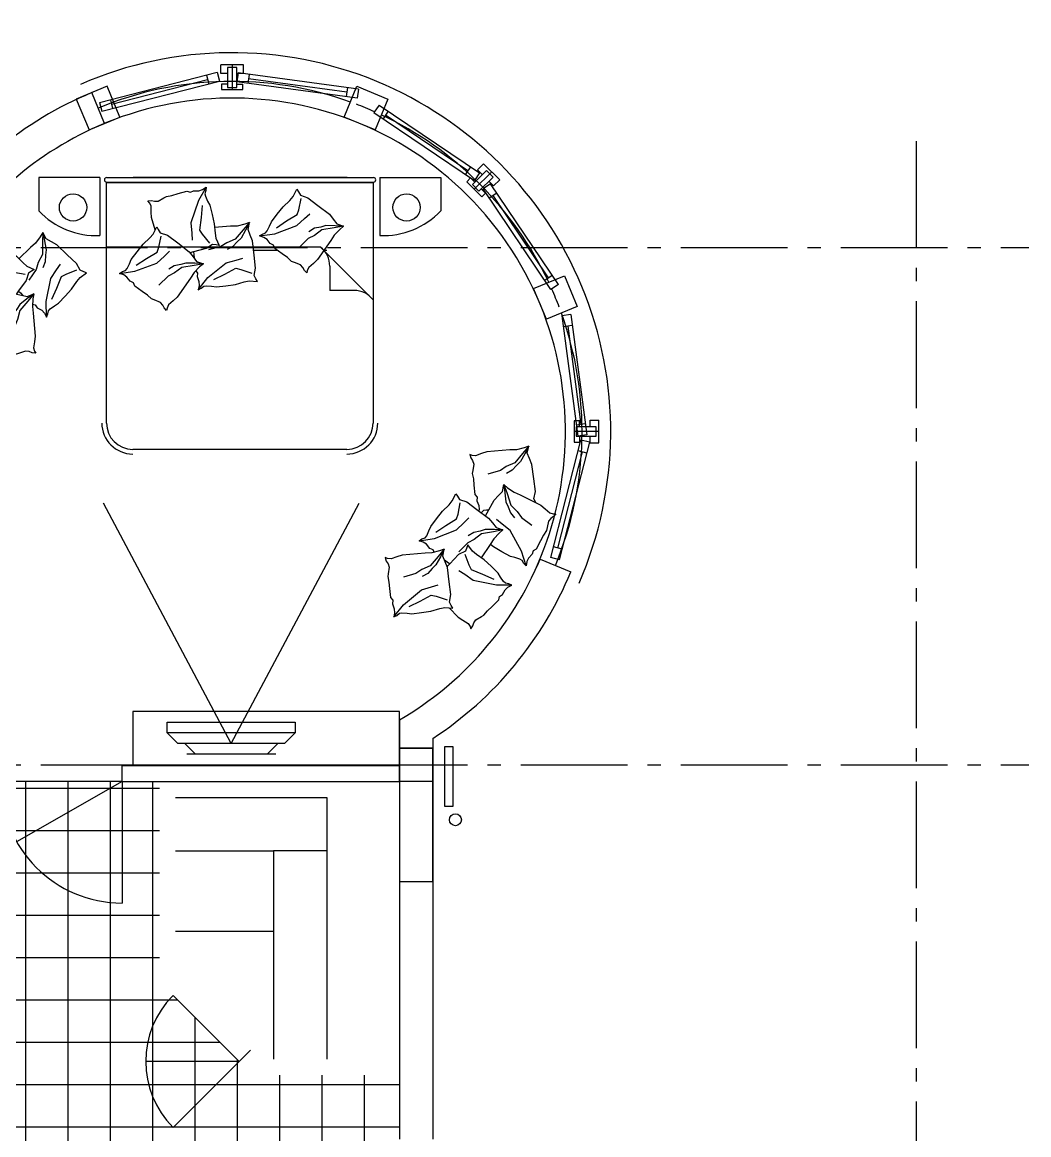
# Model space of a CAD drawing. Extents: x -133165 to 20117, y 15722 to 63536.
# Drawn here: x -76186 to -68638, y 29798 to 38139 of the extents above; entities that cross this region are included whole.
import ezdxf

# ---------------------------------------------------------------- set-up
doc = ezdxf.new("R2010")
doc.units = 0
doc.linetypes.add('GOST2_303_5', pattern=[24, 20, -1.5, 1, -1.5])
doc.linetypes.add('GOST2_303_6', pattern=[12, 8, -1.5, 1, -1.5])
doc.layers.get('0').update_dxf_attribs({"linetype": 'CONTINUOUS'})
for name, color, linetype in [('AXIS', 7, 'GOST2_303_5'), ('CORNICE', 251, 'CONTINUOUS'), ('FURNITURE', 28, 'CONTINUOUS'), ('HATCH', 8, 'CONTINUOUS'), ('V', 140, 'CONTINUOUS'), ('WALL', 5, 'CONTINUOUS'), ('WINDOWS', 8, 'CONTINUOUS')]:
    doc.layers.add(name, color=color, linetype=linetype)

# ---------------------------------------------------------------- blocks, each defined once
blk = doc.blocks.new('FITNESSOKNA')
at = {"layer": 'V'}
for p, q in [((29.7, 62), (-8.3, 5.6)), ((-8.3, 5.6), (746.1, -503.3)), ((29.7, 62), (784.2, -446.9)), ((98.5, 15.6), (60.5, -40.8)), ((79.5, -12.6), (696.3, -428.7)), ((715.3, -400.5), (677.3, -456.9)), ((784.2, -446.9), (746.1, -503.3))]:
    blk.add_line(p, q, dxfattribs=at)
blk = doc.blocks.new('7')
for p, q in [((34743, 36929), (34731, 36879)), ((34731, 36879), (34733, 36830)), ((34766, 36902), (34743, 36929)), ((34810, 36871), (34766, 36902)), ((34901, 36854), (34810, 36871)), ((34722, 36776), (34660, 36700)), ((34733, 36830), (34722, 36776)), ((34981, 36836), (34901, 36854)), ((35296, 36689), (34981, 36836)), ((34608, 36586), (34566, 36499)), ((34634, 36666), (34608, 36586)), ((34660, 36700), (34634, 36666)), ((35021, 36494), (34832, 36541)), ((35436, 36549), (35263, 36484)), ((35384, 36643), (35296, 36689)), ((35497, 36609), (35384, 36643)), ((35571, 36596), (35436, 36549)), ((35571, 36596), (35464, 36527)), ((35571, 36596), (35497, 36609)), ((35500, 36516), (35571, 36596)), ((33829, 36345), (33961, 36399)), ((33961, 36399), (34096, 36432)), ((34096, 36432), (34168, 36459)), ((34144, 36245), (34257, 36374)), ((34168, 36459), (34268, 36526)), ((34268, 36526), (34268, 36481)), ((34268, 36481), (34270, 36423)), ((34270, 36423), (34347, 36338)), ((34566, 36499), (34511, 36373)), ((34511, 36373), (34519, 36319)), ((35127, 36500), (35021, 36494)), ((35177, 36406), (35078, 36409)), ((35263, 36484), (35127, 36500)), ((35270, 36438), (35177, 36406)), ((35347, 36458), (35270, 36438)), ((35464, 36527), (35347, 36458)), ((35476, 36335), (35489, 36428)), ((35489, 36428), (35500, 36516)), ((32872, 36224), (32860, 36173)), ((32896, 36196), (32872, 36224)), ((33575, 36199), (33639, 36244)), ((33639, 36244), (33695, 36288)), ((33695, 36288), (33829, 36345)), ((34088, 36193), (34144, 36245)), ((34347, 36338), (34424, 36162)), ((34488, 36276), (34477, 36199)), ((34519, 36319), (34488, 36276)), ((34808, 36180), (34893, 36204)), ((34893, 36204), (34962, 36286)), ((34962, 36286), (34909, 36170)), ((34962, 36286), (34935, 36146)), ((34962, 36286), (34986, 36215)), ((34986, 36215), (35037, 36107)), ((35393, 36135), (35476, 36335)), ((32852, 36071), (32790, 35994)), ((32862, 36125), (32852, 36071)), ((32860, 36173), (32862, 36125)), ((32939, 36166), (32896, 36196)), ((33030, 36149), (32939, 36166)), ((33111, 36130), (33030, 36149)), ((33425, 35983), (33111, 36130)), ((33438, 36189), (33489, 36194)), ((33482, 36140), (33438, 36189)), ((33438, 36189), (33655, 36106)), ((33509, 36088), (33482, 36140)), ((33489, 36194), (33538, 36185)), ((33522, 36010), (33509, 36088)), ((33538, 36185), (33575, 36199)), ((33655, 36106), (34003, 36052)), ((33718, 36175), (33901, 36188)), ((33901, 36188), (34088, 36193)), ((34003, 36052), (34154, 36089)), ((34154, 36089), (34257, 36113)), ((34424, 36162), (34510, 35963)), ((34450, 36145), (34438, 36131)), ((34477, 36199), (34450, 36145)), ((34454, 36092), (34459, 36092)), ((34459, 36092), (34507, 36102)), ((34488, 36015), (34532, 36042)), ((34507, 36102), (34544, 36088)), ((34532, 36042), (34718, 36154)), ((34544, 36088), (34574, 36067)), ((34718, 36154), (34808, 36180)), ((34858, 36044), (34850, 35964)), ((34909, 36170), (34858, 36044)), ((34935, 36146), (34897, 35965)), ((35037, 36107), (35094, 36027)), ((35318, 35958), (35393, 36135)), ((32737, 35880), (32695, 35794)), ((32763, 35960), (32737, 35880)), ((32790, 35994), (32763, 35960)), ((33513, 35938), (33425, 35983)), ((33627, 35904), (33513, 35938)), ((33552, 35967), (33522, 36010)), ((33547, 35928), (33552, 35967)), ((33701, 35891), (33566, 35843)), ((33701, 35891), (33594, 35821)), ((33701, 35891), (33627, 35904)), ((33630, 35810), (33701, 35891)), ((34212, 35888), (34113, 35885)), ((34305, 35858), (34212, 35888)), ((34510, 35963), (34524, 35871)), ((34524, 35871), (34536, 35783)), ((34641, 35784), (34603, 35883)), ((34850, 35964), (34832, 35868)), ((34832, 35868), (34849, 35771)), ((34897, 35965), (34932, 35832)), ((35094, 36027), (35286, 35737)), ((35240, 35814), (35242, 35872)), ((35242, 35872), (35318, 35958)), ((32695, 35794), (32640, 35667)), ((33150, 35789), (32962, 35836)), ((33257, 35794), (33150, 35789)), ((33307, 35701), (33208, 35703)), ((33393, 35779), (33257, 35794)), ((33399, 35732), (33307, 35701)), ((33566, 35843), (33393, 35779)), ((33477, 35752), (33399, 35732)), ((33594, 35821), (33477, 35752)), ((33606, 35629), (33619, 35722)), ((33619, 35722), (33630, 35810)), ((33644, 35702), (33622, 35747)), ((33658, 35661), (33644, 35702)), ((33848, 35715), (33663, 35662)), ((33963, 35709), (33848, 35715)), ((34056, 35798), (33869, 35749)), ((34009, 35744), (33963, 35709)), ((34043, 35773), (34009, 35744)), ((34055, 35653), (34043, 35773)), ((34163, 35794), (34056, 35798)), ((34298, 35811), (34163, 35794)), ((34473, 35749), (34298, 35811)), ((34382, 35839), (34305, 35858)), ((34500, 35771), (34382, 35839)), ((34608, 35703), (34473, 35749)), ((34608, 35703), (34500, 35771)), ((34608, 35703), (34534, 35689)), ((34536, 35783), (34608, 35703)), ((34699, 35640), (34641, 35784)), ((34932, 35832), (34942, 35726)), ((34942, 35726), (35017, 35547)), ((35240, 35806), (35240, 35814)), ((35286, 35737), (35316, 35661)), ((32618, 35570), (32606, 35493)), ((32649, 35614), (32618, 35570)), ((32640, 35667), (32649, 35614)), ((32753, 35476), (33100, 35535)), ((33100, 35535), (33252, 35499)), ((33522, 35430), (33606, 35629)), ((33663, 35662), (33609, 35647)), ((33905, 35499), (33933, 35668)), ((34080, 35580), (34055, 35653)), ((34139, 35455), (34080, 35580)), ((34334, 35607), (34117, 35503)), ((34421, 35654), (34334, 35607)), ((34360, 35551), (34337, 35609)), ((34431, 35427), (34360, 35551)), ((34534, 35689), (34421, 35654)), ((34692, 35287), (34699, 35640)), ((35316, 35661), (35346, 35573)), ((35346, 35573), (35383, 35535)), ((35383, 35535), (35414, 35515)), ((32537, 35391), (32753, 35476)), ((32580, 35440), (32537, 35391)), ((32537, 35391), (32588, 35386)), ((32606, 35493), (32580, 35440)), ((32588, 35386), (32637, 35396)), ((32637, 35396), (32674, 35382)), ((32674, 35382), (32738, 35338)), ((32817, 35408), (32999, 35398)), ((32999, 35398), (33187, 35395)), ((33187, 35395), (33243, 35343)), ((33252, 35499), (33355, 35476)), ((33448, 35253), (33522, 35430)), ((33778, 35407), (33731, 35502)), ((33844, 35267), (33778, 35407)), ((33900, 35422), (33905, 35499)), ((34015, 35274), (33900, 35422)), ((34182, 35318), (34139, 35455)), ((34506, 35303), (34431, 35427)), ((35169, 35369), (35094, 35331)), ((35199, 35400), (35169, 35369)), ((35265, 35473), (35199, 35400)), ((35317, 35491), (35265, 35473)), ((35365, 35496), (35317, 35491)), ((35414, 35515), (35365, 35496)), ((32738, 35338), (32795, 35295)), ((32795, 35295), (32930, 35239)), ((32930, 35239), (33062, 35187)), ((33243, 35343), (33358, 35215)), ((33371, 35166), (33448, 35253)), ((34107, 35032), (33844, 35267)), ((34121, 35125), (34015, 35274)), ((34222, 35179), (34182, 35318)), ((34557, 35253), (34506, 35303)), ((34610, 35195), (34557, 35253)), ((34639, 35061), (34692, 35287)), ((34843, 35204), (34805, 35168)), ((34897, 35204), (34843, 35204)), ((35014, 35277), (34897, 35204)), ((35094, 35331), (35014, 35277)), ((33062, 35187), (33198, 35155)), ((33198, 35155), (33270, 35130)), ((33270, 35130), (33371, 35064)), ((33327, 35092), (33373, 34903)), ((33370, 35109), (33371, 35166)), ((33371, 35064), (33370, 35109)), ((34309, 34917), (34107, 35032)), ((34224, 35107), (34222, 35179)), ((34230, 35030), (34224, 35107)), ((34630, 35161), (34610, 35195)), ((34627, 35111), (34630, 35161)), ((34639, 35061), (34627, 35111)), ((34681, 35111), (34639, 35061)), ((34730, 35145), (34681, 35111)), ((34805, 35168), (34730, 35145)), ((33373, 34903), (33409, 34829)), ((34065, 34865), (34118, 34869)), ((34118, 34869), (34186, 34908)), ((34186, 34908), (34244, 34920)), ((34242, 34992), (34230, 35030)), ((34280, 34960), (34242, 34992)), ((34244, 34920), (34309, 34917)), ((34309, 34917), (34280, 34960)), ((33409, 34829), (33452, 34747)), ((33452, 34747), (33456, 34694)), ((33496, 34681), (33533, 34713)), ((33533, 34713), (33581, 34738)), ((33581, 34738), (33679, 34738)), ((33679, 34738), (33723, 34738)), ((33723, 34738), (33801, 34768)), ((33801, 34768), (33895, 34789)), ((33895, 34789), (34028, 34825)), ((34028, 34825), (34065, 34865)), ((33456, 34694), (33449, 34659)), ((33449, 34659), (33496, 34681))]:
    blk.add_line(p, q)
blk = doc.blocks.new('A$C572B1103')
for p, q in [((502.1, 919), (482.8, 886.7)), ((502.1, 919), (500.4, 847.5)), ((502.1, 919), (515.5, 856.6)), ((527, 871.5), (502.1, 919)), ((26.1, 832), (56, 857.1)), ((56, 857.1), (71.9, 882.1)), ((71.9, 882.1), (81.8, 913.3)), ((81.8, 913.3), (96.9, 892.5)), ((81.8, 913.3), (101.1, 798.8)), ((96.9, 892.5), (105.3, 869.1)), ((105.3, 869.1), (120.9, 857.1)), ((120.9, 857.1), (156.5, 840.9)), ((156.5, 840.9), (189.8, 827.8)), ((446.8, 839.7), (410.1, 806.5)), ((482.8, 886.7), (446.8, 839.7)), ((500.4, 847.5), (499.7, 755)), ((515.5, 856.6), (527.1, 789.6)), ((566.4, 850.7), (527, 871.5)), ((607.5, 828.4), (566.4, 850.7)), ((-49.4, 741.1), (-9.6, 797.4)), ((-9.6, 797.4), (15.3, 807.7)), ((15.3, 807.7), (26.1, 832)), ((101.1, 798.8), (166.3, 635.1)), ((146.8, 789.3), (198.7, 714)), ((189.8, 827.8), (248.3, 784.8)), ((248.3, 784.8), (305.1, 741.5)), ((410.1, 806.5), (323.7, 722.6)), ((499.7, 755), (468.4, 694.2)), ((527.1, 789.6), (522.8, 749.9)), ((686, 753.8), (607.5, 828.4)), ((755.5, 687.5), (686, 753.8)), ((-110.6, 648.5), (-102.8, 668.9)), ((-102.8, 668.9), (-75.5, 700.7)), ((-75.5, 700.7), (-49.4, 741.1)), ((198.7, 714), (248.7, 634.5)), ((305.1, 741.5), (353.9, 691.9)), ((353.9, 691.9), (383.5, 667.8)), ((383.5, 667.8), (437.9, 641.8)), ((468.4, 694.2), (452.2, 643.5)), ((521.1, 701), (502.5, 655.4)), ((522.8, 749.9), (521.1, 701)), ((605.5, 639.5), (634.4, 683.7)), ((782.3, 636.6), (755.5, 687.5)), ((-147.5, 583.8), (-127.2, 602.4)), ((-127.2, 602.4), (-110.6, 648.5)), ((166.3, 635.1), (220.8, 579.8)), ((248.7, 634.5), (285.4, 623.8)), ((285.4, 623.8), (369.8, 607.7)), ((394.1, 614.9), (377, 559.9)), ((418.3, 630.4), (394.1, 614.9)), ((452.2, 643.5), (396.9, 563.9)), ((437.9, 641.8), (418.3, 630.4)), ((562, 575.2), (605.5, 639.5)), ((608.3, 503.5), (642.9, 590.8)), ((642.9, 590.8), (677, 608)), ((677, 608), (757.1, 639.1)), ((781.5, 582.5), (830.3, 618)), ((809, 625.7), (782.3, 636.6)), ((830.3, 618), (809, 625.7)), ((-187.4, 553.9), (-168.8, 572.2)), ((-169.4, 551), (-187.4, 553.9)), ((-145.1, 540.3), (-169.4, 551)), ((-168.8, 572.2), (-147.5, 583.8)), ((-114.2, 505.8), (-145.1, 540.3)), ((-85.6, 476.3), (-114.2, 505.8)), ((220.8, 579.8), (257.3, 541.6)), ((377, 559.9), (320.8, 482)), ((527.7, 402.4), (562, 575.2)), ((570.9, 420), (608.3, 503.5)), ((717.8, 495.8), (756.8, 553.5)), ((756.8, 553.5), (781.5, 582.5)), ((-4.7, 422.4), (-85.6, 476.3)), ((-10.6, 447.6), (10.5, 439.5)), ((3.1, 388.9), (-10.6, 447.6)), ((10.5, 439.5), (37.8, 430.3)), ((37.8, 430.3), (91.5, 451.3)), ((91.5, 451.3), (187.3, 456.1)), ((187.3, 456.1), (295.5, 461.1)), ((295.5, 461.1), (341.3, 451.2)), ((320.8, 482), (304.2, 459.2)), ((319.4, 480.1), (336.2, 466.7)), ((383.6, 422.3), (331, 379.2)), ((336.2, 466.7), (353.5, 448.3)), ((341.3, 451.2), (384.6, 441.1)), ((434.6, 460.8), (383.6, 422.3)), ((384.6, 441.1), (434.6, 460.8)), ((434.6, 460.8), (389.1, 405.6)), ((428, 423.7), (424.5, 364.6)), ((434.6, 460.8), (428, 423.7)), ((620.3, 390), (669.9, 442.9)), ((669.9, 442.9), (717.8, 495.8)), ((-5.4, 281.6), (2.8, 350.8)), ((2.8, 350.8), (3.1, 388.9)), ((98.8, 339.9), (58.6, 415.8)), ((113.4, 304.5), (98.8, 339.9)), ((173.5, 316.9), (180.5, 369.3)), ((308.3, 346.4), (277.6, 308.2)), ((331, 379.2), (308.3, 346.4)), ((329.1, 335.1), (313, 268.7)), ((389.1, 405.6), (329.1, 335.1)), ((424.5, 364.6), (430.6, 315.5)), ((425.6, 382.1), (445, 377.9)), ((445, 377.9), (460, 356)), ((460, 356), (494, 336.8)), ((494, 336.8), (514.2, 315.1)), ((529.6, 286.2), (527.7, 402.4)), ((540.6, 309.4), (544.6, 334)), ((544.6, 334), (557.9, 348.6)), ((557.9, 348.6), (589.9, 371.1)), ((589.9, 371.1), (620.3, 390)), ((-3.7, 210.3), (-5.4, 281.6)), ((82.5, 215.9), (113.4, 304.5)), ((164.4, 239.8), (173.5, 316.9)), ((277.6, 308.2), (261.8, 261.6)), ((313, 268.7), (292.2, 219.7)), ((430.6, 315.5), (445.8, 142.4)), ((514.2, 315.1), (529.6, 286.2)), ((529.6, 286.2), (540.6, 309.4)), ((-0.8, 137.8), (-3.7, 210.3)), ((56.2, 128.3), (82.5, 215.9)), ((77.3, 86.7), (164.4, 239.8)), ((292.2, 219.7), (282, 123.3)), ((9.9, 103.6), (-0.8, 137.8)), ((0, 0), (77.3, 86.7)), ((19.4, 65.7), (9.9, 103.6)), ((440.6, 101.6), (433, 55.9)), ((445.8, 142.4), (440.6, 101.6)), ((0, 0), (6.8, 24.8)), ((30.5, 11.8), (0, 0)), ((6.8, 24.8), (19.8, 46)), ((19.8, 46), (19.4, 65.7)), ((59.9, 15), (30.5, 11.8)), ((98.3, 7.3), (59.9, 15)), ((123.9, 14.1), (98.3, 7.3)), ((147.6, 1.1), (123.9, 14.1)), ((216.4, 5.2), (147.6, 1.1)), ((264.3, 10), (216.4, 5.2)), ((306.2, 8.6), (264.3, 10)), ((326.9, 15.2), (306.2, 8.6)), ((373.3, 31.1), (326.9, 15.2)), ((400.5, 26.8), (373.3, 31.1)), ((422.9, 17.5), (400.5, 26.8)), ((448.8, 14.5), (422.9, 17.5)), ((433, 55.9), (439.8, 30.2)), ((439.8, 30.2), (448.8, 14.5))]:
    blk.add_line(p, q)
blk = doc.blocks.new('A$C76490E52')
at = {"layer": 'FURNITURE', "ltscale": 100}
for p, q in [((364.8, 414.5), (392.1, 468.2)), ((392.1, 468.2), (403, 448.5)), ((403, 448.5), (418, 423.9)), ((418, 423.9), (472.6, 405.5)), ((244.8, 282.1), (289.3, 337.8)), ((289.3, 337.8), (340, 385.4)), ((340, 385.4), (364.8, 414.5)), ((406.6, 315.4), (424.6, 399.4)), ((472.6, 405.5), (549.1, 347.5)), ((549.1, 347.5), (635.2, 281.9)), ((200.4, 224.6), (244.8, 282.1)), ((314.4, 230.9), (395, 278.9)), ((395, 278.9), (406.6, 315.4)), ((449.1, 249.8), (488.1, 285.4)), ((635.2, 281.9), (663.9, 244.8)), ((169.5, 156.4), (186.6, 191.6)), ((186.6, 191.6), (200.4, 224.6)), ((227.4, 135.2), (392.5, 196.6)), ((237.9, 180.7), (314.4, 230.9)), ((392.5, 196.6), (449.1, 249.8)), ((523.2, 176.2), (481.1, 150.6)), ((571.2, 185.7), (523.2, 176.2)), ((609.8, 196.3), (571.2, 185.7)), ((671.2, 179.1), (580, 163.7)), ((677.7, 195.5), (609.8, 196.3)), ((663.9, 244.8), (690.6, 209.3)), ((741.5, 192.2), (671.2, 179.1)), ((712.7, 168), (672, 124.9)), ((741.5, 192.2), (677.7, 195.5)), ((690.6, 209.3), (741.5, 192.2)), ((741.5, 192.2), (712.7, 168)), ((112.4, 118.5), (227.4, 135.2)), ((112.4, 118.5), (133.6, 133.2)), ((143.4, 108), (112.4, 118.5)), ((133.6, 133.2), (157.2, 141)), ((168, 91.5), (143.4, 108)), ((157.2, 141), (169.5, 156.4)), ((192.4, 61), (168, 91.5)), ((477.5, 99.1), (407.7, 31.8)), ((524.9, 123.1), (477.5, 99.1)), ((580, 163.7), (524.9, 123.1)), ((645.1, 83.4), (545.4, -58.9)), ((672, 124.9), (645.1, 83.4)), ((245.5, 10.2), (67.7, 10.2)), ((216.4, 49.6), (192.4, 61)), ((226.2, 24.5), (216.4, 49.6)), ((281.6, -16.6), (226.2, 24.5)), ((615.4, 10.2), (593.8, 10.2)), ((321.4, -43.7), (281.6, -16.6)), ((352.5, -71.7), (321.4, -43.7)), ((372.7, -79.9), (352.5, -71.7)), ((418.4, -97.6), (372.7, -79.9)), ((545.4, -58.9), (515.3, -86.8)), ((436.5, -118.3), (418.4, -97.6)), ((447.6, -139.8), (436.5, -118.3)), ((465.5, -158.8), (447.6, -139.8)), ((468.8, -141), (465.5, -158.8)), ((480.1, -117), (468.8, -141)), ((515.3, -86.8), (480.1, -117))]:
    blk.add_line(p, q, dxfattribs=at)
at = {"layer": 'FURNITURE', "ltscale": 100, "rotation": 320.00000000021157}
blk.add_blockref('A$C572B1103', (-938.2, -163), dxfattribs=at)
blk = doc.blocks.new('РўР’1')
for p, q in [((10002827.7, -9212417.7), (10001024.6, -9211458.9)), ((10002667.7, -9212897.7), (10002667.7, -9211937.7)), ((10002667.7, -9211937.7), (10002747.7, -9211937.7)), ((10002747.7, -9211937.7), (10002747.7, -9212897.7)), ((10002747.7, -9211937.7), (10002827.7, -9212017.7)), ((10002747.7, -9211937.7), (10002747.7, -9212897.7)), ((10002827.7, -9212017.7), (10002827.7, -9212817.7)), ((10002827.7, -9212070), (10002907.7, -9212150)), ((10002907.7, -9212083.1), (10002907.7, -9212752.2)), ((10002827.7, -9212417.7), (10001024.6, -9213376.4)), ((10002827.7, -9212765.3), (10002907.7, -9212685.3)), ((10002747.7, -9212897.7), (10002827.7, -9212817.7)), ((10002747.7, -9212897.7), (10002667.7, -9212897.7))]:
    blk.add_line(p, q)
blk = doc.blocks.new('*X173')
at = {"layer": 'HATCH', "linetype": 'CONTINUOUS', "ltscale": 100}
for p, q in [((-75082.8, 30809.3), (-75022.2, 30809.3)), ((-75207.4, 30347.6), (-75207.4, 30615)), ((-74889.9, 30347.6), (-74889.9, 30676.9)), ((-75244.7, 30491.8), (-74704.7, 30491.8)), ((-74572.4, 30347.6), (-74572.4, 30359.4))]:
    blk.add_line(p, q, dxfattribs=at)
blk = doc.blocks.new('*X174')
at = {"layer": 'HATCH', "linetype": 'CONTINUOUS', "ltscale": 100}
for p, q in [((-75207.4, 30085.7), (-75207.4, 30347.6)), ((-74889.9, 30018.2), (-74889.9, 30347.6)), ((-74572.4, 30335.7), (-74572.4, 30347.6)), ((-75236.6, 30174.3), (-74733.8, 30174.3)), ((-75059.1, 29856.8), (-75051.3, 29856.8))]:
    blk.add_line(p, q, dxfattribs=at)
blk = doc.blocks.new('*X183')
at = {"layer": 'HATCH', "linetype": 'CONTINUOUS', "ltscale": 100}
for p, q in [((-76343.8, 32396.8), (-75522.8, 32396.8)), ((-76159.9, 32034.2), (-76159.9, 32445.1)), ((-75842.4, 32214.9), (-75842.4, 32445.1)), ((-75524.9, 32395.6), (-75524.9, 32445.1)), ((-76267.7, 32079.3), (-76080.7, 32079.3))]:
    blk.add_line(p, q, dxfattribs=at)
blk = doc.blocks.new('*X189')
at = {"layer": 'HATCH', "linetype": 'CONTINUOUS', "ltscale": 100}
for p, q in [((-75524.9, 31542.7), (-75524.9, 32395.6)), ((-75522.8, 32396.8), (-75438, 32396.8)), ((-75842.4, 31633.5), (-75842.4, 32214.9)), ((-76159.9, 31895.2), (-76159.9, 32034.2)), ((-76080.7, 32079.3), (-75438, 32079.3)), ((-76037.1, 31761.8), (-75438, 31761.8))]:
    blk.add_line(p, q, dxfattribs=at)
blk = doc.blocks.new('*X283')
at = {"layer": 'HATCH', "linetype": 'CONTINUOUS', "ltscale": 100}
for p, q in [((-76957.3, 32396.8), (-76343.3, 32396.8)), ((-76794.9, 28445.1), (-76794.9, 32445.1)), ((-76477.4, 28445.1), (-76477.4, 32445.1)), ((-75438, 32396.8), (-75158, 32396.8)), ((-75207.4, 30609.2), (-75207.4, 32445.1)), ((-76963.7, 32079.3), (-76269.4, 32079.3)), ((-75438, 32079.3), (-75158, 32079.3)), ((-76159.9, 28949.8), (-76159.9, 31897.1)), ((-77112.4, 28570.1), (-77112.4, 31710.5)), ((-77072, 31761.8), (-76033, 31761.8)), ((-75438, 31761.8), (-75158, 31761.8)), ((-75842.4, 29164.9), (-75842.4, 31634.3)), ((-75524.9, 29228.5), (-75524.9, 31543.6)), ((-77429.9, 30244.1), (-77429.9, 31485.6)), ((-77957.3, 31444.3), (-75158, 31444.3)), ((-77747.4, 31174.7), (-77747.4, 31444.6)), ((-77957.3, 31126.8), (-77851.1, 31126.8)), ((-77629.8, 31126.8), (-75158, 31126.8)), ((-77957.3, 30809.3), (-77937.8, 30809.3)), ((-77539.6, 30809.3), (-75083.4, 30809.3)), ((-77747.4, 30249.8), (-77747.4, 30565.9)), ((-77957.3, 30491.8), (-75243.2, 30491.8)), ((-74572.4, 29275), (-74572.4, 30335.7)), ((-74254.9, 29289.3), (-74254.9, 30245.1)), ((-73937.4, 29285.2), (-73937.4, 30245.1)), ((-73619.9, 29301.3), (-73619.9, 30245.1)), ((-77957.3, 30174.3), (-77904.8, 30174.3)), ((-77284, 30174.3), (-75238, 30174.3)), ((-74733.8, 30174.3), (-73358, 30174.3)), ((-75207.4, 29271.1), (-75207.4, 30085.9)), ((-74889.9, 29264.1), (-74889.9, 30018.2)), ((-77747.4, 29502.2), (-77747.4, 29889.8)), ((-77429.9, 29501.3), (-77429.9, 29895.8)), ((-77957.3, 29856.8), (-75059, 29856.8)), ((-75051.3, 29856.8), (-73358, 29856.8)), ((-77957.3, 29539.3), (-73358, 29539.3)), ((-77296.4, 29221.8), (-75600.2, 29221.8)), ((-75508, 29221.8), (-75213.2, 29221.8)), ((-73527.4, 29221.8), (-73358, 29221.8)), ((-77747.4, 28570.1), (-77747.4, 29138)), ((-77429.9, 28570.1), (-77429.9, 29138.8)), ((-77957.3, 28904.3), (-76203.5, 28904.3)), ((-75508, 28904.3), (-75214.9, 28904.3)), ((-73525.7, 28904.3), (-73358, 28904.3)), ((-77957.3, 28586.8), (-76376.6, 28586.8)), ((-75508, 28586.8), (-75216, 28586.8)), ((-73524.6, 28586.8), (-73358, 28586.8)), ((-75207.4, 28445.1), (-75207.4, 28505.9)), ((-73619.9, 28445.1), (-73619.9, 28468.2))]:
    blk.add_line(p, q, dxfattribs=at)

msp = doc.modelspace()

# ---------------------------------------------------------------- linework, layer by layer
at = {"layer": 'AXIS', "color": 147, "linetype": 'GOST2_303_6', "ltscale": 100}
for p, q in [((-69483, 37246.2), (-69483, 16472)), ((-92846.3, 36450.1), (-68638, 36450.1)), ((-92846.3, 32570.1), (-68638, 32570.1))]:
    msp.add_line(p, q, dxfattribs=at)
at = {"layer": 'CORNICE', "ltscale": 50}
msp.add_lwpolyline([(-72958, 32709.7), (-72958, 32259.7), (-73018, 32259.7), (-73018, 32709.7)], close=True, dxfattribs=at)
at = {"layer": 'FURNITURE', "ltscale": 100}
for p, q in [((-76062.2, 36974.4), (-76062.2, 36725)), ((-75605, 36974.4), (-76062.2, 36974.4)), ((-75605, 36974.4), (-75605, 36539.1)), ((-75552.5, 36974.4), (-73552.5, 36974.4)), ((-73750.2, 36974.4), (-75354.8, 36974.4)), ((-73504.6, 36974.4), (-73047.3, 36974.4)), ((-73504.6, 36974.4), (-73504.6, 36539.1)), ((-73047.3, 36974.4), (-73047.3, 36725)), ((-75554.8, 35133.9), (-75554.8, 36936.2)), ((-75554.8, 36936.2), (-73554.8, 36936.2)), ((-75552.5, 36939.6), (-73552.5, 36939.6)), ((-73554.8, 36936.2), (-73554.8, 35133.9)), ((-74554.8, 36452.8), (-75554.8, 36452.8)), ((-73949.8, 36452.8), (-74554.8, 36452.8)), ((-73949.8, 36452.8), (-73554.8, 36057.7)), ((-73879.9, 36309.8), (-73879.9, 36127.7)), ((-73697.8, 36127.7), (-73879.9, 36127.7)), ((-73752.5, 34936.2), (-75357.1, 34936.2))]:
    msp.add_line(p, q, dxfattribs=at)
msp.add_lwpolyline([(-73357.1, 32570.1), (-73357.1, 32970.1), (-75357.1, 32970.1), (-75357.1, 32570.1)], close=True, dxfattribs=at)
for points in [[(-75038, 32325.1), (-73903, 32325.1), (-73903, 30365.1)], [(-75038, 31925.1), (-74303, 31925.1), (-74303, 30965.1)], [(-73903, 31925.1), (-74303, 31925.1), (-74303, 31022.9)], [(-75038, 31325.1), (-74303, 31325.1), (-74303, 30365.1)]]:
    msp.add_lwpolyline(points, dxfattribs=at)
for centre in [(-75805.6, 36750.4), (-73303.9, 36750.4)]:
    msp.add_circle(centre, 102.4, dxfattribs=at)
for centre, radius, start, end in [((-75552.5, 36957), 17.4, 90, 270), ((-73552.5, 36957), 17.4, 270, 90), ((-75629.8, 37133.4), 594.9, 223.36295, 272.39023), ((-73479.8, 37133.4), 594.9, 267.60977, 316.63705), ((-74061.3, 36309.7), 181.4, 359.97011, 52.08776), ((-73697.9, 35946.3), 181.4, 37.91224, 90.02989), ((-75357.1, 35133.9), 232.7, 180, 270), ((-75357.1, 35133.9), 197.7, 180, 270), ((-73752.5, 35133.9), 197.7, 270, 0), ((-73752.5, 35133.9), 232.7, 270, 0)]:
    msp.add_arc(centre, radius, start, end, dxfattribs=at)
at = {"layer": 'HATCH', "ltscale": 100}
for p, q in [((-75438, 32445.1), (-76228.9, 31994.9)), ((-74560.5, 30347.6), (-75260.5, 30347.6))]:
    msp.add_line(p, q, dxfattribs=at)
at = {"layer": 'WALL', "color": 5, "ltscale": 100}
for p, q in [((-74528, 37820.1), (-74698, 37820.1)), ((-74698, 37755.1), (-74698, 37820.1)), ((-74613, 37820.1), (-74613, 37635.1)), ((-74528, 37755.1), (-74528, 37820.1)), ((-74648, 37755.1), (-74698, 37755.1)), ((-74528, 37755.1), (-74578, 37755.1)), ((-74648, 37675.1), (-74693, 37675.1)), ((-74578, 37675.1), (-74533, 37675.1)), ((-75569.7, 37379.8), (-75665.4, 37610.7)), ((-72771.9, 37031.3), (-72726, 37077.3)), ((-72726, 37077.3), (-72605.8, 36957.1)), ((-72793.2, 36939.4), (-72825, 36971.2)), ((-72665.9, 37017.2), (-72796.7, 36886.4)), ((-72771.9, 37031.3), (-72736.6, 36996)), ((-72651.7, 36911.1), (-72605.8, 36957.1)), ((-72743.7, 36889.9), (-72711.8, 36858.1)), ((-72687.1, 36946.5), (-72651.7, 36911.1)), ((-72008, 35105.1), (-72008, 35150.1)), ((-71928, 35155.1), (-71863, 35155.1)), ((-71928, 35105.1), (-71928, 35155.1)), ((-71863, 34985.1), (-71863, 35155.1)), ((-71863, 35070.1), (-72048, 35070.1)), ((-72008, 35035.1), (-72008, 34990.1)), ((-71928, 34985.1), (-71928, 35035.1)), ((-71928, 34985.1), (-71863, 34985.1)), ((-72303.3, 34113.4), (-72072.3, 34017.7)), ((-73358, 32907.9), (-73358, 32695.1)), ((-73108, 32768.4), (-73108, 29765.1)), ((-75438, 32565.1), (-73358, 32565.1)), ((-75438, 32445.1), (-75438, 32565.1)), ((-75438, 32445.1), (-73358, 32445.1)), ((-73358, 32445.1), (-73358, 29765.1))]:
    msp.add_line(p, q, dxfattribs=at)
for points in [[(-74578, 37650.1), (-74578, 37800.1), (-74648, 37800.1), (-74648, 37650.1)], [(-75549.9, 37658.6), (-75780.9, 37562.9), (-75685.2, 37331.9), (-75454.2, 37427.6)], [(-73676.1, 37658.6), (-73445.1, 37562.9), (-73540.8, 37331.9), (-73771.8, 37427.6)], [(-72810.8, 36921.7), (-72704.8, 37027.8), (-72655.3, 36978.3), (-72761.3, 36872.2)], [(-72120.2, 36237.9), (-72024.5, 36007), (-72255.5, 35911.3), (-72351.1, 36142.3)], [(-72033, 35035.1), (-71883, 35035.1), (-71883, 35105.1), (-72033, 35105.1)], [(-73358, 32695.1), (-73108, 32695.1), (-73108, 32445.1), (-73358, 32445.1)], [(-73108, 31695.1), (-73108, 32695.1), (-73358, 32695.1), (-73358, 31695.1)]]:
    msp.add_lwpolyline(points, close=True, dxfattribs=at)
for points in [[(-74693, 37675.1), (-74693, 37635.1), (-74533, 37635.1), (-74533, 37675.1)], [(-72711.8, 36858.1), (-72740.1, 36829.8), (-72853.3, 36942.9), (-72825, 36971.2)], [(-72008, 35150.1), (-72048, 35150.1), (-72048, 34990.1), (-72008, 34990.1)]]:
    msp.add_lwpolyline(points, dxfattribs=at)
msp.add_circle((-72938, 32159.7), 45, dxfattribs=at)
at = {"layer": 'WALL', "color": 4, "ltscale": 100}
for radius, start, end in [(2840, 67.5, 113.58589), (2625, 70.2294, 112.5), (2840, 22.5, 67.5), (2500, 69.20001, 115), (2625, 65.98168, 69.20001), (2500, 20.79999, 69.20001), (2625, 25.2294, 64.7706), (2625, 20.79999, 24.01832), (2840, 336.41411, 22.5), (2500, 335, 20.79999), (2625, 337.5, 19.7706)]:
    msp.add_arc((-74613, 35070.1), radius, start, end, dxfattribs=at)
at = {"layer": 'WALL', "color": 5, "ltscale": 100}
for radius, start, end in [(2750, 112.5, 146.81989), (2500, 112.5, 149.86759), (2500, 300.13241, 337.5), (2750, 303.18011, 337.5)]:
    msp.add_arc((-74613, 35070.1), radius, start, end, dxfattribs=at)
at = {"layer": 'WINDOWS', "ltscale": 100}
for p, q in [((-75438, 32445.1), (-76348, 32445.1)), ((-75438, 32445.1), (-75438, 31535.1)), ((-75055.5, 30842.5), (-74560.5, 30347.6)), ((-74475.7, 30432.4), (-75055.5, 29852.6))]:
    msp.add_line(p, q, dxfattribs=at)
for centre, radius, start, end in [((-75438, 32445.1), 910, 180, 270), ((-74560.5, 30347.6), 700, 135, 225)]:
    msp.add_arc(centre, radius, start, end, dxfattribs=at)

# ---------------------------------------------------------------- block references
at = {"layer": 'FURNITURE', "ltscale": 100}
for name, p in [('A$C76490E52', (-74518.4, 36417.7)), ('A$C572B1103', (-76534.5, 35642.1))]:
    msp.add_blockref(name, p, dxfattribs=at)
at = {"layer": 'FURNITURE', "ltscale": 100, "xscale": 0.5000000000242611, "yscale": 0.5000000000291038, "zscale": 0.5, "rotation": 29.999999998394898}
msp.add_blockref('7', (-78641.6, 10220.8), dxfattribs=at)
at = {"layer": 'FURNITURE', "ltscale": 100, "rotation": 270}
msp.add_blockref('РўР’1', (9137799.3, 10035558.7), dxfattribs=at)
at = {"layer": 'HATCH', "ltscale": 100}
for name in ['*X283', '*X183', '*X189', '*X173', '*X174']:
    msp.add_blockref(name, (0, 0), dxfattribs=at)
at = {"layer": 'V', "xscale": -1}
for p, rotation in [((-73684.7, 37571.6), 318.4000295753913), ((-72227.2, 36142.5), 270), ((-72220.4, 34134.4), 221.59997042349096)]:
    msp.add_blockref('FITNESSOKNA', p, dxfattribs=dict(at, rotation=rotation))
at = {"layer": 'V'}
for p, rotation in [((-75579.4, 37473.7), 48.40002957616314), ((-72139.3, 35928.5), 311.5999704248514)]:
    msp.add_blockref('FITNESSOKNA', p, dxfattribs=dict(at, rotation=rotation))
msp.add_blockref('FITNESSOKNA', (-73540.5, 37455.9), dxfattribs=at)

doc.saveas('drawing.dxf')
